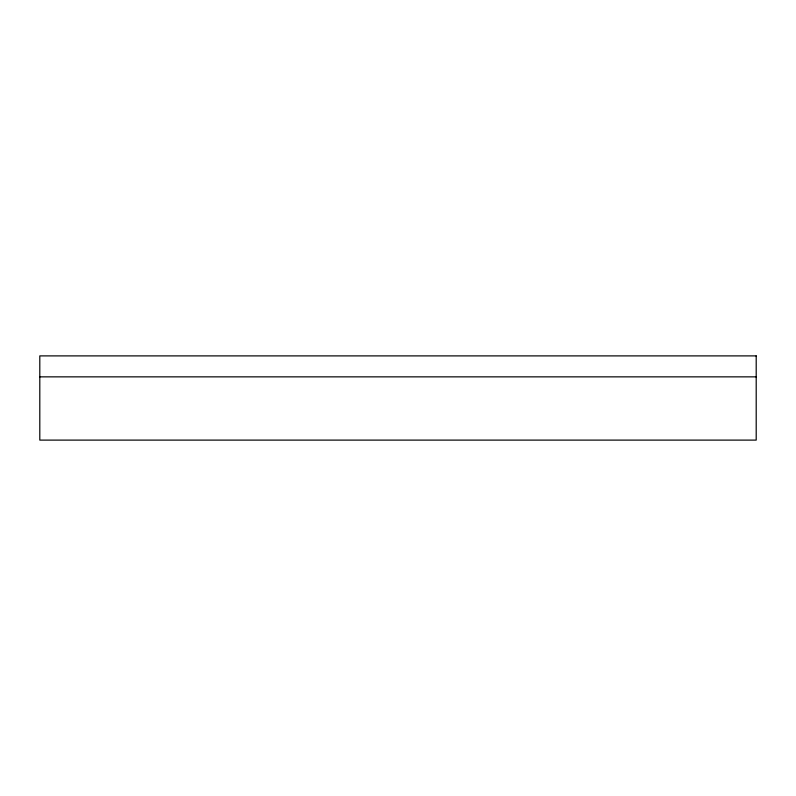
<?xml version="1.0" encoding="UTF-8"?>
<svg xmlns="http://www.w3.org/2000/svg" width="796" height="796" viewBox="0 0 796 796"><rect width="100%" height="100%" fill="white"/><g stroke="black" fill="none" stroke-linecap="round" stroke-linejoin="round"><path stroke-width="1.19" d="M39.8 376.856L756.2 376.856M756.2 355.892L39.8 355.892L39.8 440.108L756.2 440.108L756.2 355.892"/></g></svg>
